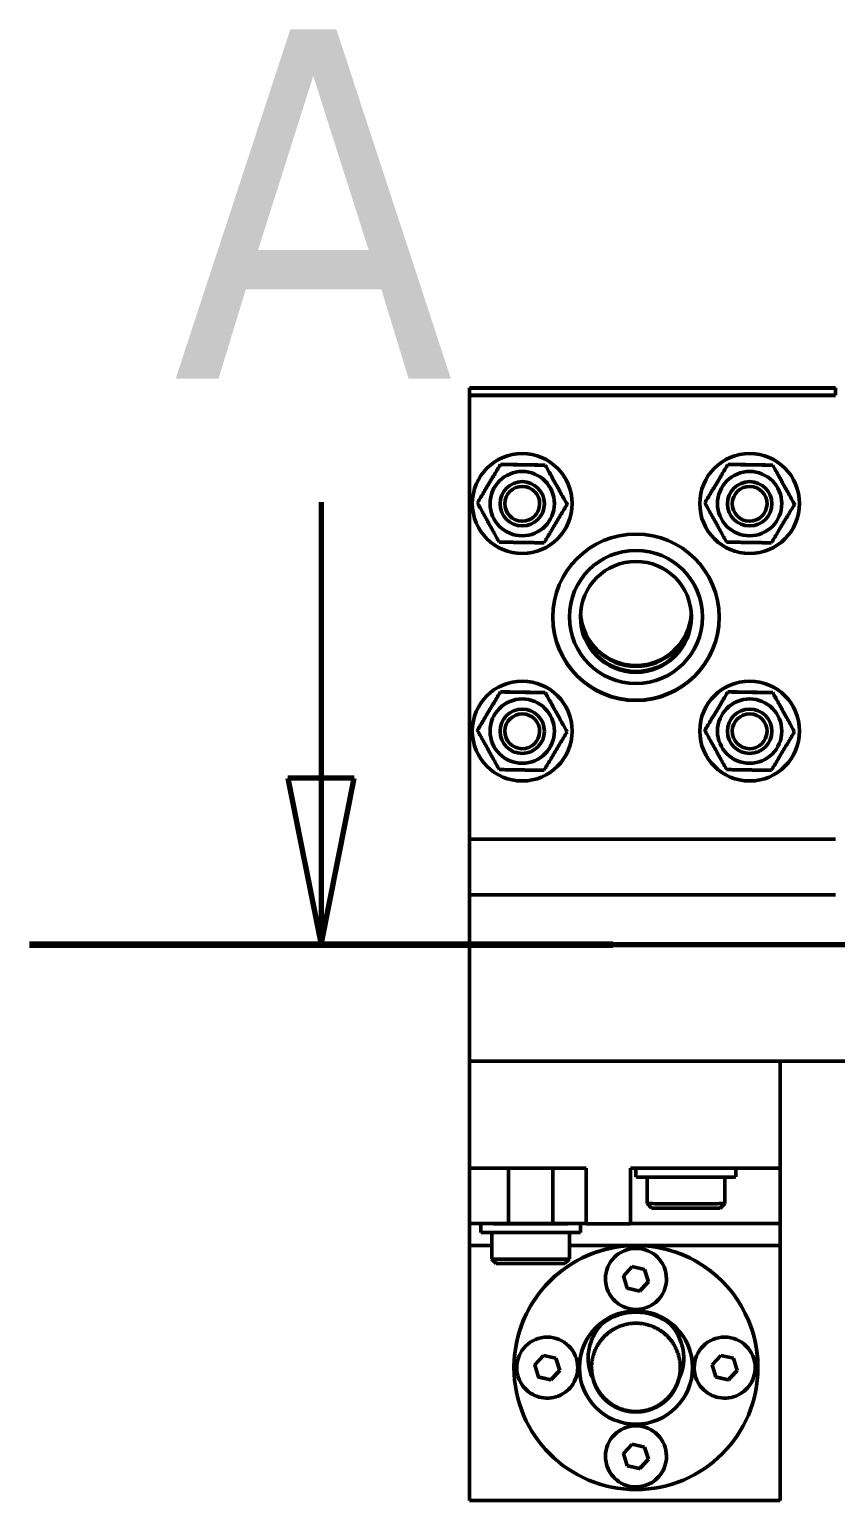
# Model space of a CAD drawing. Header units: millimetres. Extents: x -1901 to 2520, y -3919 to 1782.
# Drawn here: x 158.6 to 231.3, y 961.5 to 1094.2 of the extents above; entities that cross this region are included whole.
import ezdxf

# ---------------------------------------------------------------- set-up
doc = ezdxf.new("R2010")
doc.units = ezdxf.units.MM
doc.header["$LTSCALE"] = 6
doc.linetypes.add('CHAIN', pattern=[0.3543, 0.2362, -0.0295, 0.0591, -0.0295])
doc.layers.add('Section Line (ISO)', color=7, linetype='CHAIN', lineweight=70)
doc.layers.add('Visible (ISO)', color=7, linetype='Continuous', lineweight=50)
doc.styles.add('Label Text (ISO)', font='tahoma.ttf')

# ---------------------------------------------------------------- blocks, each defined once
blk = doc.blocks.new('2dTransSection0')
at = {"layer": 'Section Line (ISO)', "linetype": 'Continuous'}
for p, q in [((30.809, 175.259), (30.809, 171.111)), ((30.309, 171.111), (30.809, 168.611)), ((31.309, 171.111), (30.309, 171.111)), ((30.809, 171.111), (30.809, 168.611)), ((30.809, 168.611), (31.309, 171.111))]:
    blk.add_line(p, q, dxfattribs=at)
at = {"layer": 'Section Line (ISO)', "linetype": 'CHAIN', "ltscale": 40.543503}
blk.add_line((26.427, 168.611), (78.285, 168.611), dxfattribs=at)
at = {"layer": 'Section Line (ISO)', "linetype": 'Continuous', "lineweight": 140}
blk.add_line((26.427, 168.611), (35.192, 168.611), dxfattribs=at)
at = {"layer": 'Section Line (ISO)', "linetype": 'Continuous', "flags": 128}
blk.add_lwpolyline([(30.309, 171.111), (30.809, 168.611)], dxfattribs=at)
at = {"layer": 'Section Line (ISO)'}
blk.add_solid([(30.309, 171.111), (30.809, 168.611), (31.309, 171.111), (30.309, 171.111)], dxfattribs=at)
at = {"layer": 'Section Line (ISO)', "insert": (28.576, 177.111), "char_height": 5.25, "attachment_point": 7, "style": 'Label Text (ISO)'}
blk.add_mtext('A', dxfattribs=at)

msp = doc.modelspace()

# ---------------------------------------------------------------- linework, layer by layer
at = {"layer": 'Visible (ISO)'}
for p, q in [((231.251, 1061.853), (198.251, 1061.853)), ((198.251, 1061.853), (198.251, 1061.822)), ((198.251, 1061.822), (231.251, 1061.822)), ((198.251, 1061.204), (198.251, 1061.822)), ((198.251, 1061.204), (231.251, 1061.204)), ((198.251, 1061.173), (198.251, 1061.204)), ((231.251, 1061.173), (198.251, 1061.173)), ((198.251, 1021.173), (198.251, 1061.173)), ((231.251, 1061.822), (231.251, 1061.853)), ((231.251, 1061.204), (231.251, 1061.822)), ((201.034, 1054.947), (201.034, 1054.953)), ((205.075, 1054.883), (205.075, 1054.888)), ((221.54, 1054.947), (221.54, 1054.953)), ((225.581, 1054.883), (225.581, 1054.888)), ((198.498, 1051.426), (198.498, 1051.423)), ((198.957, 1051.48), (198.957, 1051.486)), ((200.998, 1051.413), (200.998, 1051.402)), ((204.998, 1051.413), (204.998, 1051.402)), ((207.039, 1051.351), (207.039, 1051.356)), ((207.498, 1051.426), (207.498, 1051.423)), ((219.004, 1051.426), (219.004, 1051.423)), ((219.463, 1051.48), (219.463, 1051.486)), ((221.504, 1051.413), (221.504, 1051.402)), ((225.504, 1051.413), (225.504, 1051.402)), ((227.545, 1051.351), (227.545, 1051.356)), ((228.004, 1051.426), (228.004, 1051.423)), ((201.034, 1034.441), (201.034, 1034.447)), ((221.54, 1034.441), (221.54, 1034.447)), ((205.075, 1034.377), (205.075, 1034.382)), ((225.581, 1034.377), (225.581, 1034.382)), ((198.498, 1030.92), (198.498, 1030.917)), ((198.957, 1030.974), (198.957, 1030.98)), ((200.998, 1030.907), (200.998, 1030.896)), ((204.998, 1030.907), (204.998, 1030.896)), ((207.039, 1030.845), (207.039, 1030.85)), ((207.498, 1030.92), (207.498, 1030.917)), ((219.004, 1030.92), (219.004, 1030.917)), ((219.463, 1030.974), (219.463, 1030.98)), ((221.504, 1030.907), (221.504, 1030.896)), ((225.504, 1030.907), (225.504, 1030.896)), ((227.545, 1030.845), (227.545, 1030.85)), ((228.004, 1030.92), (228.004, 1030.917)), ((231.251, 1021.173), (198.251, 1021.173)), ((198.251, 1021.173), (198.251, 1016.157)), ((198.251, 1001.157), (198.251, 1016.157)), ((198.251, 1016.157), (231.251, 1016.157)), ((198.251, 1001.157), (278.251, 1001.157)), ((198.251, 1001.157), (198.251, 991.498)), ((226.251, 1001.157), (226.251, 991.498)), ((198.251, 986.532), (198.251, 991.498)), ((198.251, 991.498), (208.751, 991.498)), ((201.751, 986.514), (201.751, 991.498)), ((205.751, 986.514), (205.751, 991.498)), ((208.751, 991.498), (208.751, 986.498)), ((212.751, 986.498), (212.751, 991.498)), ((212.751, 991.498), (226.251, 991.498)), ((213.251, 991.498), (213.251, 990.716)), ((214.251, 988.316), (214.251, 990.708)), ((221.251, 988.316), (221.251, 990.708)), ((222.251, 991.498), (222.251, 990.716)), ((226.251, 991.498), (226.251, 986.532)), ((214.651, 987.916), (214.251, 988.316)), ((220.851, 987.916), (221.251, 988.316)), ((198.251, 986.532), (198.251, 984.544)), ((201.751, 986.532), (198.251, 986.532)), ((199.251, 986.516), (199.251, 985.716)), ((200.251, 983.316), (200.251, 985.708)), ((207.251, 983.316), (207.251, 985.708)), ((208.251, 986.516), (208.251, 985.716)), ((212.751, 986.498), (208.751, 986.498)), ((226.251, 986.532), (217.751, 986.532)), ((226.251, 984.544), (226.251, 986.532)), ((198.251, 984.544), (200.251, 984.544)), ((198.251, 984.544), (198.251, 961.544)), ((207.251, 984.544), (226.251, 984.544)), ((226.251, 984.544), (226.251, 961.544)), ((200.651, 982.916), (200.251, 983.316)), ((206.851, 982.916), (207.251, 983.316)), ((210.501, 981.528), (210.501, 981.533)), ((212.125, 981.785), (212.912, 982.631)), ((212.465, 980.682), (212.125, 981.785)), ((212.912, 982.631), (214.037, 982.373)), ((214.037, 982.373), (214.376, 981.269)), ((216.001, 981.528), (216.001, 981.533)), ((212.465, 980.686), (212.465, 980.682)), ((213.59, 980.423), (212.465, 980.682)), ((214.376, 981.269), (213.59, 980.423)), ((213.59, 980.428), (213.59, 980.423)), ((202.251, 973.544), (202.251, 973.533)), ((202.501, 973.528), (202.501, 973.533)), ((204.125, 973.785), (204.912, 974.631)), ((204.465, 972.682), (204.125, 973.785)), ((204.912, 974.631), (206.037, 974.373)), ((206.037, 974.373), (206.376, 973.269)), ((208.001, 973.528), (208.001, 973.533)), ((208.151, 973.533), (208.151, 973.529)), ((218.351, 973.533), (218.351, 973.529)), ((218.501, 973.528), (218.501, 973.533)), ((220.125, 973.785), (220.912, 974.631)), ((220.465, 972.682), (220.125, 973.785)), ((220.912, 974.631), (222.037, 974.373)), ((222.037, 974.373), (222.376, 973.269)), ((224.001, 973.528), (224.001, 973.533)), ((224.251, 973.544), (224.251, 973.533)), ((204.465, 972.686), (204.465, 972.682)), ((205.59, 972.423), (204.465, 972.682)), ((206.376, 973.269), (205.59, 972.423)), ((205.59, 972.428), (205.59, 972.423)), ((220.465, 972.686), (220.465, 972.682)), ((221.59, 972.423), (220.465, 972.682)), ((222.376, 973.269), (221.59, 972.423)), ((221.59, 972.428), (221.59, 972.423)), ((210.501, 965.528), (210.501, 965.533)), ((212.125, 965.785), (212.912, 966.631)), ((212.465, 964.682), (212.125, 965.785)), ((212.912, 966.631), (214.037, 966.373)), ((214.037, 966.373), (214.376, 965.269)), ((216.001, 965.528), (216.001, 965.533)), ((212.465, 964.686), (212.465, 964.682)), ((213.59, 964.424), (212.465, 964.682)), ((214.376, 965.269), (213.59, 964.424)), ((213.59, 964.428), (213.59, 964.424)), ((226.251, 961.544), (198.251, 961.544))]:
    msp.add_line(p, q, dxfattribs=at)
for centre, major_axis in [((202.998, 1051.423), (4.5, 0)), ((223.504, 1051.423), (4.5, 0)), ((202.998, 1051.413), (-2.9, 0)), ((202.998, 1051.402), (2, 0)), ((223.504, 1051.413), (-2.9, 0)), ((223.504, 1051.402), (2, 0)), ((202.998, 1051.4), (1.57, -0.025)), ((223.504, 1051.4), (1.57, -0.025)), ((213.251, 1041.173), (-7.5, 0)), ((213.251, 1041.204), (6, 0)), ((213.251, 1041.207), (-5, 0)), ((202.998, 1030.917), (4.5, 0)), ((223.504, 1030.917), (4.5, 0)), ((202.998, 1030.907), (-2.9, 0)), ((223.504, 1030.907), (-2.9, 0)), ((202.998, 1030.896), (2, 0)), ((202.998, 1030.894), (1.57, -0.025)), ((223.504, 1030.896), (2, 0)), ((223.504, 1030.894), (1.57, -0.025)), ((213.251, 973.533), (-11, 0)), ((213.251, 973.529), (-5.1, 0))]:
    msp.add_ellipse(centre, major_axis=major_axis, ratio=0.9999952, dxfattribs=at)
for centre, major_axis, ratio, start_param, end_param in [((213.251, 1041.204), (-7.5, 0), 0.9999952, 0.0020625, 3.1395302), ((213.251, 1041.293), (-5, 0), 0.9999952, 0.0086625, 3.1329302), ((213.251, 1041.733), (5, 0), 0.9999952, 3.1942097, 6.2305682), ((213.251, 1041.819), (5, 0), 0.9999952, 3.2028862, 6.2218918), ((217.751, 990.716), (-4.5, 0), 0.0030937, 0, 3.1415927), ((217.751, 988.316), (-3.5, 0), 0.0030937, 0, 3.1415927), ((217.751, 987.916), (3.1, 0), 0.0030937, 3.1446864, 6.2800916), ((203.751, 986.516), (-4.5, 0), 0.0030937, 5.172943, 10.5350203), ((203.751, 985.716), (-4.5, 0), 0.0030937, 0, 3.1415927), ((203.751, 986.516), (2.15, 0), 0.0030937, 2.7658424, 6.6589356), ((203.751, 986.516), (5, 0), 0.0030937, 0, 1.1592795), ((217.751, 986.516), (-5, 0), 0.0030937, 4.712389, 6.2831853), ((213.251, 973.544), (11, 0), 0.9999952, 0, 3.1415927), ((213.251, 981.533), (-2.75, 0), 0.9999952, 3.1415927, 6.2831853), ((203.751, 983.316), (-3.5, 0), 0.0030937, 0, 3.1415927), ((203.751, 982.916), (3.1, 0), 0.0030937, 3.1446864, 6.2800916), ((213.251, 973.529), (5, 0), 0.9999952, 0.895418, 2.2461742), ((213.251, 973.533), (5.1, 0), 0.9999952, 0, 3.1415927), ((205.251, 973.533), (-2.75, 0), 0.9999952, 3.1415927, 6.2831853), ((221.251, 973.533), (-2.75, 0), 0.9999952, 3.1415927, 6.2831853), ((213.251, 973.529), (-4, 0), 0.9999952, 0.2571274, 2.8844647), ((213.251, 965.533), (-2.75, 0), 0.9999952, 3.1415927, 6.2831853)]:
    msp.add_ellipse(centre, major_axis=major_axis, ratio=ratio, start_param=start_param, end_param=end_param, dxfattribs=at)
for points, weights in [([(201.034, 1054.953), (199.995, 1053.221), (198.957, 1051.486)], [1, 1.15470053838, 1]), ([(198.957, 1051.48), (199.995, 1053.212), (201.034, 1054.947)], [1, 1.15470053838, 1]), ([(205.075, 1054.888), (203.054, 1054.923), (201.034, 1054.953)], [1, 1.15470053838, 1]), ([(201.034, 1054.947), (203.054, 1054.913), (205.075, 1054.883)], [1, 1.15470053838, 1]), ([(207.039, 1051.356), (206.057, 1053.124), (205.075, 1054.888)], [1, 1.15470053838, 1]), ([(205.075, 1054.883), (206.057, 1053.115), (207.039, 1051.351)], [1, 1.15470053838, 1]), ([(221.54, 1054.953), (220.501, 1053.221), (219.463, 1051.486)], [1, 1.15470053838, 1]), ([(219.463, 1051.48), (220.501, 1053.212), (221.54, 1054.947)], [1, 1.15470053838, 1]), ([(225.581, 1054.888), (223.56, 1054.923), (221.54, 1054.953)], [1, 1.15470053838, 1]), ([(221.54, 1054.947), (223.56, 1054.913), (225.581, 1054.883)], [1, 1.15470053838, 1]), ([(227.545, 1051.356), (226.563, 1053.124), (225.581, 1054.888)], [1, 1.15470053838, 1]), ([(225.581, 1054.883), (226.563, 1053.115), (227.545, 1051.351)], [1, 1.15470053838, 1]), ([(200.921, 1047.948), (199.939, 1049.713), (198.957, 1051.48)], [1, 1.15470053838, 1]), ([(207.039, 1051.351), (206.001, 1049.615), (204.962, 1047.883)], [1, 1.15470053838, 1]), ([(221.427, 1047.948), (220.445, 1049.713), (219.463, 1051.48)], [1, 1.15470053838, 1]), ([(227.545, 1051.351), (226.507, 1049.615), (225.468, 1047.883)], [1, 1.15470053838, 1]), ([(204.962, 1047.883), (202.942, 1047.914), (200.921, 1047.948)], [1, 1.15470053838, 1]), ([(225.468, 1047.883), (223.448, 1047.914), (221.427, 1047.948)], [1, 1.15470053838, 1]), ([(201.034, 1034.447), (199.995, 1032.715), (198.957, 1030.98)], [1, 1.15470053838, 1]), ([(198.957, 1030.974), (199.995, 1032.706), (201.034, 1034.441)], [1, 1.15470053838, 1]), ([(205.075, 1034.382), (203.054, 1034.417), (201.034, 1034.447)], [1, 1.15470053838, 1]), ([(201.034, 1034.441), (203.054, 1034.407), (205.075, 1034.377)], [1, 1.15470053838, 1]), ([(221.54, 1034.447), (220.501, 1032.715), (219.463, 1030.98)], [1, 1.15470053838, 1]), ([(219.463, 1030.974), (220.501, 1032.706), (221.54, 1034.441)], [1, 1.15470053838, 1]), ([(225.581, 1034.382), (223.56, 1034.417), (221.54, 1034.447)], [1, 1.15470053838, 1]), ([(221.54, 1034.441), (223.56, 1034.407), (225.581, 1034.377)], [1, 1.15470053838, 1]), ([(207.039, 1030.85), (206.057, 1032.618), (205.075, 1034.382)], [1, 1.15470053838, 1]), ([(205.075, 1034.377), (206.057, 1032.609), (207.039, 1030.845)], [1, 1.15470053838, 1]), ([(227.545, 1030.85), (226.563, 1032.618), (225.581, 1034.382)], [1, 1.15470053838, 1]), ([(225.581, 1034.377), (226.563, 1032.609), (227.545, 1030.845)], [1, 1.15470053838, 1]), ([(200.921, 1027.442), (199.939, 1029.207), (198.957, 1030.974)], [1, 1.15470053838, 1]), ([(207.039, 1030.845), (206.001, 1029.109), (204.962, 1027.377)], [1, 1.15470053838, 1]), ([(221.427, 1027.442), (220.445, 1029.207), (219.463, 1030.974)], [1, 1.15470053838, 1]), ([(227.545, 1030.845), (226.507, 1029.109), (225.468, 1027.377)], [1, 1.15470053838, 1]), ([(204.962, 1027.377), (202.942, 1027.408), (200.921, 1027.442)], [1, 1.15470053838, 1]), ([(225.468, 1027.377), (223.448, 1027.408), (221.427, 1027.442)], [1, 1.15470053838, 1]), ([(212.127, 981.786), (212.295, 981.237), (212.465, 980.686)], [1.00084598039, 1.15427638525, 1]), ([(212.465, 980.686), (213.027, 980.558), (213.59, 980.428)], [1, 1.15470053838, 1]), ([(213.59, 980.428), (213.983, 980.851), (214.375, 981.273)], [1, 1.15451774529, 1.00036515421]), ([(204.127, 973.786), (204.295, 973.237), (204.465, 972.686)], [1.00084598039, 1.15427638525, 1]), ([(209.251, 973.554), (209.251, 973.557), (209.251, 973.56)], [0.975533508069, 0.975531758182, 0.975530591562]), ([(220.127, 973.786), (220.295, 973.237), (220.465, 972.686)], [1.00084598039, 1.15427638525, 1]), ([(204.465, 972.686), (205.027, 972.558), (205.59, 972.428)], [1, 1.15470053838, 1]), ([(205.59, 972.428), (205.983, 972.851), (206.375, 973.273)], [1, 1.15451774529, 1.00036515421]), ([(220.465, 972.686), (221.027, 972.558), (221.59, 972.428)], [1, 1.15470053838, 1]), ([(221.59, 972.428), (221.983, 972.851), (222.375, 973.273)], [1, 1.15451774529, 1.00036515421]), ([(212.127, 965.787), (212.295, 965.237), (212.465, 964.686)], [1.00084598039, 1.15427638525, 1]), ([(212.465, 964.686), (213.027, 964.558), (213.59, 964.428)], [1, 1.15470053838, 1]), ([(213.59, 964.428), (213.983, 964.851), (214.375, 965.273)], [1, 1.15451774529, 1.00036515421])]:
    msp.add_rational_spline(points, weights, degree=2, dxfattribs=at)
for points, knots in [([(216.001, 981.528), (216.001, 981.235), (215.954, 980.942), (215.769, 980.385), (215.632, 980.121), (215.282, 979.651), (215.068, 979.444), (214.588, 979.107), (214.32, 978.978), (213.758, 978.809), (213.464, 978.771), (212.877, 978.788), (212.586, 978.844), (212.034, 979.044), (211.775, 979.189), (211.315, 979.553), (211.114, 979.772), (210.792, 980.263), (210.67, 980.534), (210.532, 981.049), (210.501, 981.288), (210.501, 981.528)], [1.3453678, 1.3453678, 1.3453678, 1.3453678, 1.6653675, 1.6653675, 1.9853672, 1.9853672, 2.3053671, 2.3053671, 2.6253672, 2.6253672, 2.9453675, 2.9453675, 3.2653678, 3.2653678, 3.585368, 3.585368, 3.9053681, 3.9053681, 4.225368, 4.225368, 4.4869604, 4.4869604, 4.4869604, 4.4869604]), ([(209.382, 972.512), (209.24, 972.795), (209.13, 973.093), (208.978, 973.722), (208.94, 974.05), (208.94, 974.616), (208.96, 974.847), (209.07, 975.504), (209.199, 975.917), (209.574, 976.715), (209.825, 977.094), (210.125, 977.431)], [-0.52844617, -0.52844617, -0.52844617, -0.52844617, -0.43375065, -0.43375065, -0.33533246, -0.33533246, -0.26473652, -0.26473652, -0.13548333, -0.13548333, 0, 0, 0, 0]), ([(216.377, 977.431), (216.677, 977.094), (216.927, 976.716), (217.303, 975.919), (217.432, 975.506), (217.541, 974.849), (217.562, 974.618), (217.562, 974.052), (217.524, 973.723), (217.372, 973.094), (217.262, 972.795), (217.119, 972.512)], [-0.53104911, -0.53104911, -0.53104911, -0.53104911, -0.39497558, -0.39497558, -0.26516254, -0.26516254, -0.19416249, -0.19416249, -0.0952063, -0.0952063, -0.000001, -0.000001, -0.000001, -0.000001]), ([(208.001, 973.528), (208.001, 973.235), (207.954, 972.942), (207.769, 972.385), (207.632, 972.121), (207.282, 971.651), (207.068, 971.444), (206.588, 971.107), (206.32, 970.978), (205.758, 970.81), (205.464, 970.771), (204.877, 970.788), (204.586, 970.844), (204.034, 971.045), (203.775, 971.189), (203.315, 971.553), (203.114, 971.772), (202.792, 972.263), (202.67, 972.534), (202.532, 973.049), (202.501, 973.288), (202.501, 973.528)], [1.3453678, 1.3453678, 1.3453678, 1.3453678, 1.6653675, 1.6653675, 1.9853672, 1.9853672, 2.3053671, 2.3053671, 2.6253672, 2.6253672, 2.9453675, 2.9453675, 3.2653678, 3.2653678, 3.585368, 3.585368, 3.9053681, 3.9053681, 4.225368, 4.225368, 4.4869604, 4.4869604, 4.4869604, 4.4869604]), ([(224.001, 973.528), (224.001, 973.235), (223.954, 972.942), (223.769, 972.385), (223.632, 972.121), (223.282, 971.651), (223.068, 971.444), (222.588, 971.107), (222.32, 970.978), (221.758, 970.81), (221.464, 970.771), (220.877, 970.788), (220.586, 970.844), (220.034, 971.045), (219.775, 971.189), (219.315, 971.553), (219.114, 971.772), (218.792, 972.263), (218.67, 972.534), (218.532, 973.049), (218.501, 973.288), (218.501, 973.528)], [1.3453678, 1.3453678, 1.3453678, 1.3453678, 1.6653675, 1.6653675, 1.9853672, 1.9853672, 2.3053671, 2.3053671, 2.6253672, 2.6253672, 2.9453675, 2.9453675, 3.2653678, 3.2653678, 3.585368, 3.585368, 3.9053681, 3.9053681, 4.225368, 4.225368, 4.4869604, 4.4869604, 4.4869604, 4.4869604]), ([(216.001, 965.528), (216.001, 965.235), (215.954, 964.942), (215.769, 964.385), (215.632, 964.121), (215.282, 963.651), (215.068, 963.444), (214.588, 963.107), (214.32, 962.978), (213.758, 962.81), (213.464, 962.771), (212.877, 962.788), (212.586, 962.844), (212.034, 963.045), (211.775, 963.189), (211.315, 963.553), (211.114, 963.772), (210.792, 964.263), (210.67, 964.534), (210.532, 965.049), (210.501, 965.288), (210.501, 965.528)], [1.3453678, 1.3453678, 1.3453678, 1.3453678, 1.6653675, 1.6653675, 1.9853672, 1.9853672, 2.3053671, 2.3053671, 2.6253672, 2.6253672, 2.9453675, 2.9453675, 3.2653678, 3.2653678, 3.585368, 3.585368, 3.9053681, 3.9053681, 4.225368, 4.225368, 4.4869604, 4.4869604, 4.4869604, 4.4869604])]:
    msp.add_open_spline(points, degree=3, knots=knots, dxfattribs=at)
for points, weights, knots in [([(209.382, 972.512), (209.084, 973.648), (209.447, 974.765), (209.848, 976.002), (210.9, 976.766), (211.951, 977.53), (213.251, 977.531), (214.551, 977.531), (215.602, 976.767), (216.654, 976.004), (217.055, 974.768), (217.457, 973.532), (217.055, 972.296), (216.654, 971.061), (215.602, 970.297), (214.551, 969.533), (213.251, 969.534), (211.951, 969.534), (210.9, 970.298), (209.848, 971.062), (209.447, 972.299), (209.251, 972.9), (209.251, 973.532)], [0.991831785331, 0.955553881849, 1, 0.951056516295, 1, 0.951056516295, 1, 0.951056516295, 1, 0.951056516295, 1, 0.951056516295, 1, 0.951056516295, 1, 0.951056516295, 1, 0.951056516295, 1, 0.951056516295, 1, 0.975588013398, 0.975528404058], [0.07879877, 0.07879877, 0.07879877, 0.08888889, 0.08888889, 0.1, 0.1, 0.11111111, 0.11111111, 0.12222222, 0.12222222, 0.13333333, 0.13333333, 0.14444444, 0.14444444, 0.15555556, 0.15555556, 0.16666667, 0.16666667, 0.17777778, 0.17777778, 0.18888889, 0.18888889, 0.19443088, 0.19443088, 0.19443088]), ([(217.251, 973.552), (217.248, 972.929), (217.055, 972.336), (216.654, 971.1), (215.602, 970.337), (214.551, 969.573), (213.251, 969.573), (211.951, 969.574), (210.9, 970.338), (209.848, 971.102), (209.447, 972.339), (209.255, 972.93), (209.251, 973.552)], [0.975534269219, 0.97591179615, 1, 0.951056516295, 1, 0.951056516295, 1, 0.951056516295, 1, 0.951056516295, 1, 0.975971380656, 0.975536281996], [0.916753737, 0.916753737, 0.916753737, 0.922222222, 0.922222222, 0.933333333, 0.933333333, 0.944444444, 0.944444444, 0.955555556, 0.955555556, 0.966666667, 0.966666667, 0.972121625, 0.972121625, 0.972121625]), ([(217.251, 973.551), (217.248, 972.927), (217.055, 972.333), (216.654, 971.098), (215.602, 970.334), (214.551, 969.571), (213.251, 969.571), (211.951, 969.571), (210.9, 970.335), (209.848, 971.1), (209.447, 972.336), (209.254, 972.928), (209.251, 973.551)], [0.975533512159, 0.975886831452, 1, 0.951056516295, 1, 0.951056516295, 1, 0.951056516295, 1, 0.951056516295, 1, 0.975946428302, 0.975535403788], [0.805636959, 0.805636959, 0.805636959, 0.811111111, 0.811111111, 0.822222222, 0.822222222, 0.833333333, 0.833333333, 0.844444444, 0.844444444, 0.855555556, 0.855555556, 0.861016178, 0.861016178, 0.861016178]), ([(217.251, 973.549), (217.248, 972.924), (217.055, 972.33), (216.654, 971.094), (215.602, 970.331), (214.551, 969.567), (213.251, 969.567), (211.951, 969.568), (210.9, 970.332), (209.848, 971.096), (209.447, 972.332), (209.254, 972.925), (209.251, 973.549)], [0.975532541791, 0.975852029991, 1, 0.951056516295, 1, 0.951056516295, 1, 0.951056516295, 1, 0.951056516295, 1, 0.975911644063, 0.975534264453], [0.805629058, 0.805629058, 0.805629058, 0.811111111, 0.811111111, 0.822222222, 0.822222222, 0.833333333, 0.833333333, 0.844444444, 0.844444444, 0.855555556, 0.855555556, 0.861024075, 0.861024075, 0.861024075]), ([(217.251, 973.548), (217.248, 972.922), (217.055, 972.327), (216.654, 971.092), (215.602, 970.328), (214.551, 969.564), (213.251, 969.565), (211.951, 969.565), (210.9, 970.329), (209.848, 971.093), (209.447, 972.33), (209.254, 972.923), (209.251, 973.548)], [0.975531906674, 0.975827065421, 1, 0.951056516295, 1, 0.951056516295, 1, 0.951056516295, 1, 0.951056516295, 1, 0.975886691859, 0.975533508069], [0.694512279, 0.694512279, 0.694512279, 0.7, 0.7, 0.711111111, 0.711111111, 0.722222222, 0.722222222, 0.733333333, 0.733333333, 0.744444444, 0.744444444, 0.749918629, 0.749918629, 0.749918629]), ([(217.251, 973.544), (217.249, 972.917), (217.055, 972.321), (216.654, 971.085), (215.602, 970.322), (214.551, 969.558), (213.251, 969.558), (211.951, 969.559), (210.9, 970.323), (209.848, 971.087), (209.447, 972.324), (209.253, 972.92), (209.251, 973.548)], [0.97553059312, 0.975767299658, 1, 0.951056516295, 1, 0.951056516295, 1, 0.951056516295, 1, 0.951056516295, 1, 0.975767219885, 0.975530591562], [0.5833876, 0.5833876, 0.5833876, 0.588888889, 0.588888889, 0.6, 0.6, 0.611111111, 0.611111111, 0.622222222, 0.622222222, 0.633333333, 0.633333333, 0.63883464, 0.63883464, 0.63883464]), ([(217.251, 973.546), (217.249, 972.919), (217.055, 972.324), (216.654, 971.088), (215.602, 970.324), (214.551, 969.561), (213.251, 969.561), (211.951, 969.561), (210.9, 970.326), (209.848, 971.09), (209.447, 972.326), (209.254, 972.921), (209.251, 973.546)], [0.975531106296, 0.975792264122, 1, 0.951056516295, 1, 0.951056516295, 1, 0.951056516295, 1, 0.951056516295, 1, 0.975851907814, 0.975532538558], [0.694504379, 0.694504379, 0.694504379, 0.7, 0.7, 0.711111111, 0.711111111, 0.722222222, 0.722222222, 0.733333333, 0.733333333, 0.744444444, 0.744444444, 0.749926525, 0.749926525, 0.749926525]), ([(217.251, 973.543), (217.249, 972.915), (217.055, 972.318), (216.654, 971.082), (215.602, 970.318), (214.551, 969.555), (213.251, 969.555), (211.951, 969.555), (210.9, 970.319), (209.848, 971.084), (209.447, 972.32), (209.253, 972.916), (209.251, 973.543)], [0.975529962731, 0.97573249849, 1, 0.951056516295, 1, 0.951056516295, 1, 0.951056516295, 1, 0.951056516295, 1, 0.975792171856, 0.975531104306], [0.5833797, 0.5833797, 0.5833797, 0.588888889, 0.588888889, 0.6, 0.6, 0.611111111, 0.611111111, 0.622222222, 0.622222222, 0.633333333, 0.633333333, 0.638828975, 0.638828975, 0.638828975]), ([(217.251, 973.541), (217.249, 972.913), (217.055, 972.315), (216.654, 971.079), (215.602, 970.316), (214.551, 969.552), (213.251, 969.552), (211.951, 969.553), (210.9, 970.317), (209.848, 971.081), (209.447, 972.317), (209.253, 972.914), (209.251, 973.541)], [0.975529571494, 0.975707534109, 1, 0.951056516295, 1, 0.951056516295, 1, 0.951056516295, 1, 0.951056516295, 1, 0.975767219885, 0.975530591562], [0.472262921, 0.472262921, 0.472262921, 0.477777778, 0.477777778, 0.488888889, 0.488888889, 0.5, 0.5, 0.511111111, 0.511111111, 0.522222222, 0.522222222, 0.527723529, 0.527723529, 0.527723529]), ([(217.251, 973.54), (217.25, 972.91), (217.055, 972.311), (216.654, 971.076), (215.602, 970.312), (214.551, 969.548), (213.251, 969.549), (211.951, 969.549), (210.9, 970.313), (209.848, 971.077), (209.447, 972.314), (209.253, 972.911), (209.251, 973.54)], [0.97552911109, 0.975672733042, 1, 0.951056516295, 1, 0.951056516295, 1, 0.951056516295, 1, 0.951056516295, 1, 0.975732436134, 0.97552996169], [0.472255021, 0.472255021, 0.472255021, 0.477777778, 0.477777778, 0.488888889, 0.488888889, 0.5, 0.5, 0.511111111, 0.511111111, 0.522222222, 0.522222222, 0.527731425, 0.527731425, 0.527731425]), ([(217.251, 973.538), (217.25, 972.908), (217.055, 972.309), (216.654, 971.073), (215.602, 970.309), (214.551, 969.546), (213.251, 969.546), (211.951, 969.546), (210.9, 970.311), (209.848, 971.075), (209.447, 972.311), (209.252, 972.909), (209.251, 973.538)], [0.975528841791, 0.975647768722, 1, 0.951056516295, 1, 0.951056516295, 1, 0.951056516295, 1, 0.951056516295, 1, 0.975707484246, 0.975529570763], [0.361138242, 0.361138242, 0.361138242, 0.366666667, 0.366666667, 0.377777778, 0.377777778, 0.388888889, 0.388888889, 0.4, 0.4, 0.411111111, 0.411111111, 0.416625979, 0.416625979, 0.416625979]), ([(217.251, 973.537), (217.25, 972.905), (217.055, 972.305), (216.654, 971.069), (215.602, 970.306), (214.551, 969.542), (213.251, 969.542), (211.951, 969.543), (210.9, 970.307), (209.848, 971.071), (209.447, 972.308), (209.252, 972.907), (209.251, 973.537)], [0.975528551372, 0.975612967724, 1, 0.951056516295, 1, 0.951056516295, 1, 0.951056516295, 1, 0.951056516295, 1, 0.975672700595, 0.975529110707], [0.361130342, 0.361130342, 0.361130342, 0.366666667, 0.366666667, 0.377777778, 0.377777778, 0.388888889, 0.388888889, 0.4, 0.4, 0.411111111, 0.411111111, 0.416633875, 0.416633875, 0.416633875]), ([(217.251, 973.535), (217.25, 972.903), (217.055, 972.303), (216.654, 971.067), (215.602, 970.303), (214.551, 969.54), (213.251, 969.54), (211.951, 969.54), (210.9, 970.304), (209.848, 971.069), (209.447, 972.305), (209.252, 972.905), (209.251, 973.535)], [0.97552840401, 0.975588003442, 1, 0.951056516295, 1, 0.951056516295, 1, 0.951056516295, 1, 0.951056516295, 1, 0.975647748768, 0.975528841596], [0.250013563, 0.250013563, 0.250013563, 0.255555556, 0.255555556, 0.266666667, 0.266666667, 0.277777778, 0.277777778, 0.288888889, 0.288888889, 0.3, 0.3, 0.305528429, 0.305528429, 0.305528429]), ([(217.251, 973.533), (217.251, 972.901), (217.055, 972.299), (216.654, 971.063), (215.602, 970.3), (214.551, 969.536), (213.251, 969.536), (211.951, 969.537), (210.9, 970.301), (209.848, 971.065), (209.447, 972.301), (209.252, 972.902), (209.251, 973.533)], [0.975528283574, 0.975553202481, 1, 0.951056516295, 1, 0.951056516295, 1, 0.951056516295, 1, 0.951056516295, 1, 0.975612965186, 0.975528551354], [0.250005663, 0.250005663, 0.250005663, 0.255555556, 0.255555556, 0.266666667, 0.266666667, 0.277777778, 0.277777778, 0.288888889, 0.288888889, 0.3, 0.3, 0.305536325, 0.305536325, 0.305536325]), ([(217.119, 972.512), (217.09, 972.401), (217.055, 972.293), (216.654, 971.057), (215.602, 970.293), (214.551, 969.53), (213.251, 969.53), (211.951, 969.53), (210.9, 970.295), (209.848, 971.059), (209.447, 972.295), (209.251, 972.897), (209.251, 973.53)], [0.991831785331, 0.995502634446, 1, 0.951056516295, 1, 0.951056516295, 1, 0.951056516295, 1, 0.951056516295, 1, 0.975553229853, 0.975528283629], [0.143423456, 0.143423456, 0.143423456, 0.144444444, 0.144444444, 0.155555556, 0.155555556, 0.166666667, 0.166666667, 0.177777778, 0.177777778, 0.188888889, 0.188888889, 0.194438775, 0.194438775, 0.194438775])]:
    msp.add_rational_spline(points, weights, degree=2, knots=knots, dxfattribs=at)

# ---------------------------------------------------------------- block references
at = {"layer": 'Section Line (ISO)', "xscale": 6, "yscale": 6, "zscale": 6}
msp.add_blockref('2dTransSection0', (0, 0), dxfattribs=at)

doc.saveas('drawing.dxf')
